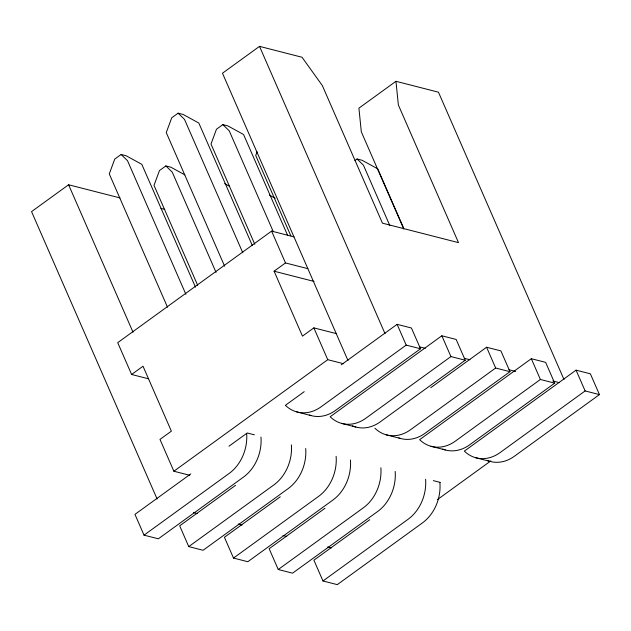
<?xml version="1.0" encoding="UTF-8"?>
<svg xmlns="http://www.w3.org/2000/svg" width="631" height="631" viewBox="0 0 631 631"><rect width="100%" height="100%" fill="white"/><g stroke="black" fill="none" stroke-linecap="round" stroke-linejoin="round"><path stroke-width="0.95" d="M257.101 151.803L255.736 155.502L290.852 235.876M119.993 197.921L68.598 184.765L31.55 211.614L157.08 498.94M563.988 379.507L438.458 92.189L395.96 81.304L398.358 104.983L458.5 242.643L382.449 223.169L322.307 85.508L302.012 57.247L259.515 46.363L222.475 73.22L347.996 360.546M195.484 287.168L141.825 164.352L126.145 155.762L121.128 154.477L114.739 159.115L109.273 173.904L167.523 307.242M252.345 245.562L198.812 123.037L183.14 114.456L178.123 113.17L171.727 117.8L166.261 132.589L224.652 266.25M184.907 174.897L170.883 167.223L165.866 165.937L159.469 170.567L154.003 185.356L197.7 285.362M287.633 235.395L243.55 134.49L227.87 125.908L222.853 124.622L216.465 129.252L210.999 144.049L254.79 244.292M395.96 81.304L358.913 108.153L361.318 131.84L403.769 229.006M354.938 160.534L357.067 158.988L362.084 160.274L377.764 168.856L403.343 227.42M293.959 236.846L271.59 231.12L117.713 342.665L131.611 374.483L148.388 378.774M131.611 374.483L143.016 366.217L171.38 431.154L159.982 439.413L173.88 471.231L189.726 475.285M336.228 333.594L313.859 327.868L302.462 336.134L274.091 271.204L285.488 262.938L307.857 268.664M173.88 471.231L327.757 359.686L343.603 363.74M190.807 473.889L134.955 514.368L144.026 535.151L158.342 538.811L243.463 477.115A38.901 31.313 -75.6 0 0 260.974 437.062M228.99 446.204L247.226 432.984L254.38 434.822M285.977 404.897L304.213 391.677M341.261 364.821L397.112 324.334L411.428 328.002L420.506 348.777L335.384 410.481A38.901 31.313 -75.6 0 1 309.356 415.032M144.026 535.151L229.148 473.447A38.901 31.313 -75.6 0 0 246.658 433.402M420.506 348.777L406.19 345.11L321.069 406.814A38.901 31.313 -75.6 0 1 285.409 405.307M235.537 485.342L179.685 525.828L188.764 546.604L203.079 550.271L288.201 488.568A38.901 31.313 -75.6 0 0 305.704 448.523M441.85 335.787L330.147 416.76A38.901 31.313 -75.6 0 0 365.806 418.266L450.928 356.57L465.244 360.23L456.166 339.454L441.85 335.787L450.928 356.57M188.764 546.604L273.886 484.9A38.901 31.313 -75.6 0 0 291.388 444.855M465.244 360.23L380.122 421.934A38.901 31.313 -75.6 0 1 352.39 425.807M280.274 496.794L224.423 537.281L233.502 558.056L247.817 561.724L332.931 500.02A38.901 31.313 -75.6 0 0 350.442 459.975M430.736 387.734L486.588 347.247L500.904 350.907L509.974 371.691L424.86 433.387A38.901 31.313 -75.6 0 1 398.824 437.938M233.502 558.056L318.623 496.36A38.901 31.313 -75.6 0 0 336.126 456.308M509.974 371.691L495.658 368.023L410.544 429.727A38.901 31.313 -75.6 0 1 374.885 428.212M325.012 508.247L269.161 548.733L278.239 569.517L292.555 573.177L377.669 511.481A38.901 31.313 -75.6 0 0 395.18 471.428M531.318 358.7L419.615 439.673A38.901 31.313 -75.6 0 0 455.282 441.179L540.396 379.476L554.712 383.143L545.634 362.368L531.318 358.7L540.396 379.476M278.239 569.517L363.353 507.813A38.901 31.313 -75.6 0 0 380.864 467.76M554.712 383.143L469.598 444.847A38.901 31.313 -75.6 0 1 442.71 449.075M369.75 519.707L313.899 560.186L322.977 580.97L337.293 584.637L422.407 522.933A38.901 31.313 -75.6 0 0 439.917 482.881M576.056 370.152L464.353 451.126A38.901 31.313 -75.6 0 0 500.02 452.632L585.134 390.928L599.45 394.596L590.371 373.82L576.056 370.152L585.134 390.928M322.977 580.97L408.091 519.266A38.901 31.313 -75.6 0 0 425.602 479.221M437.425 499.602L490.847 460.882M599.45 394.596L514.328 456.3A38.901 31.313 -75.6 0 1 487.44 460.527M160.921 208.404L164.73 209.382M274.091 271.204L314.072 281.434M419.536 346.845L425.247 348.312M464.274 358.305L469.985 359.765M509.004 369.758L515.669 371.462M552.788 380.966L559.452 382.67M296.767 411.909L311.083 415.577M341.505 423.362L355.821 427.029M386.243 434.822L400.559 438.482M430.973 446.275L445.289 449.942M475.711 457.727L490.027 461.395M433.323 480.641L440.485 482.47M193.472 512.585L197.282 513.555M238.21 524.038L242.02 525.016M282.948 535.49L286.75 536.468M327.678 546.951L331.488 547.921M269.429 195.097L275.211 198.26M224.691 183.645L229.645 186.358M357.067 158.988L363.448 165.188L389.816 225.551M222.853 124.622L229.234 130.83L273.318 231.735M178.123 113.17L184.497 119.369L242.754 252.708M165.866 165.937L172.247 172.137L216.039 272.379M121.128 154.477L127.509 160.684L185.9 294.338M486.588 347.247L495.658 368.023M397.112 324.334L406.19 345.11M259.515 46.363L385.044 333.689M271.59 231.12L285.488 262.938M313.859 327.868L327.757 359.686M68.598 184.765L133.015 332.206"/></g></svg>
